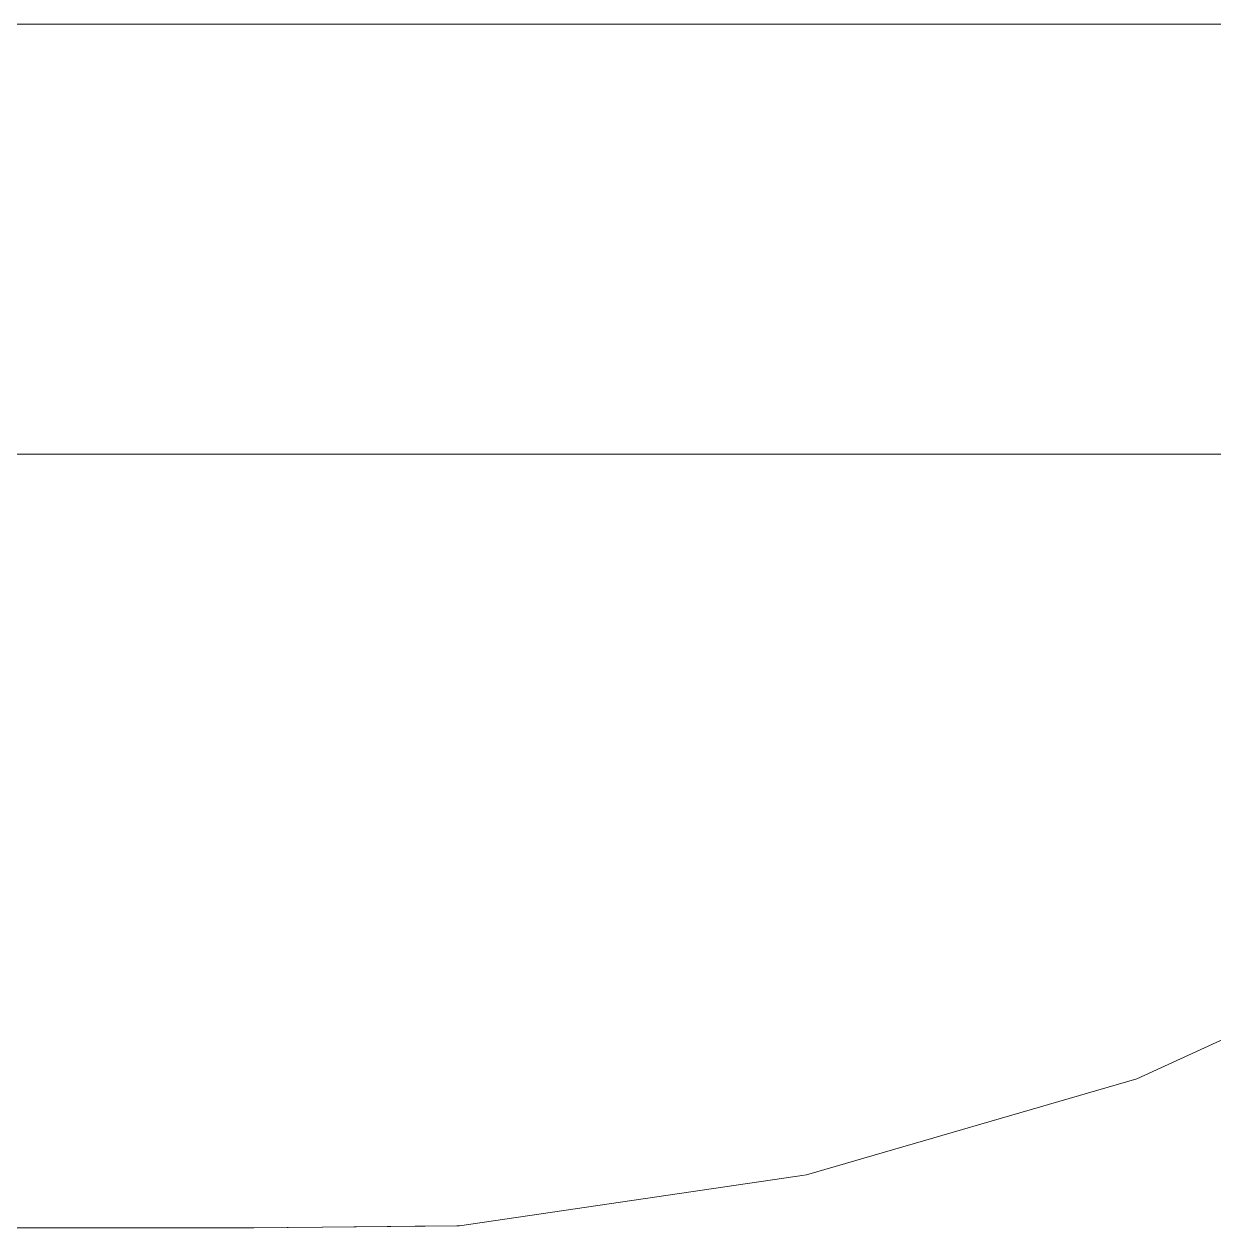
# Model space of a CAD drawing. Header units: millimetres. Extents: x 14397 to 67587, y -11631 to -8348.
# Drawn here: x 14839.2 to 14977.6, y -10587.5 to -10447.5 of the extents above; entities that cross this region are included whole.
import ezdxf

# ---------------------------------------------------------------- set-up
doc = ezdxf.new("R2010")
doc.units = ezdxf.units.MM
doc.header["$MEASUREMENT"] = 0
doc.linetypes.add('Wipeout_Contour', pattern=[1000, 0, -1000])
doc.layers.add('NewA-Ee_40_20-M_GeneralFFAndEInternalSanitary', color=7, linetype='Continuous')

# ---------------------------------------------------------------- blocks, each defined once
blk = doc.blocks.new('Section Elem_9_1', base_point=(6197.13, -111297.47))
at = {"color": 254, "linetype": 'Wipeout_Contour', "lineweight": 0, "ltscale": 73017.958804}
blk.add_wipeout([(14979.51, -10447.47), (14958.72, -10447.47), (14958.8, -10447.57), (14979.61, -10447.57)], dxfattribs=at).dxf.layer = 'NewA-Ee_40_20-M_GeneralFFAndEInternalSanitary'
at = {"color": 254, "linetype": 'Wipeout_Contour', "lineweight": 0, "ltscale": 72942.813066}
blk.add_wipeout([(14958.72, -10447.47), (14933.69, -10447.47), (14933.76, -10447.57), (14958.8, -10447.57)], dxfattribs=at).dxf.layer = 'NewA-Ee_40_20-M_GeneralFFAndEInternalSanitary'
at = {"color": 254, "linetype": 'Wipeout_Contour', "lineweight": 0, "ltscale": 73021.908551}
blk.add_wipeout([(14979.61, -10447.57), (14958.8, -10447.57), (14959.21, -10450.13), (14980.11, -10450.13)], dxfattribs=at).dxf.layer = 'NewA-Ee_40_20-M_GeneralFFAndEInternalSanitary'
at = {"color": 254, "linetype": 'Wipeout_Contour', "lineweight": 0, "ltscale": 109399.947205}
blk.add_wipeout([(14958.8, -10447.57), (14933.76, -10447.57), (14933.92, -10449.03), (14933.85, -10448.56), (14934.03, -10450.13), (14959.21, -10450.13)], dxfattribs=at).dxf.layer = 'NewA-Ee_40_20-M_GeneralFFAndEInternalSanitary'
at = {"layer": 'NewA-Ee_40_20-M_GeneralFFAndEInternalSanitary', "color": 1, "linetype": 'Continuous', "lineweight": 18}
blk.add_line((14979.51, -10447.47), (14958.72, -10447.47), dxfattribs=at)
at = {"color": 254, "linetype": 'Wipeout_Contour', "lineweight": 0, "ltscale": 72784.509738}
blk.add_wipeout([(14933.69, -10447.47), (14862.09, -10447.47), (14862.13, -10447.57), (14933.76, -10447.57)], dxfattribs=at).dxf.layer = 'NewA-Ee_40_20-M_GeneralFFAndEInternalSanitary'
at = {"color": 254, "linetype": 'Wipeout_Contour', "lineweight": 0, "ltscale": 73040.64492}
blk.add_wipeout([(14959.21, -10450.13), (14962.51, -10458.02), (14984.14, -10458.02), (14980.11, -10450.13)], dxfattribs=at).dxf.layer = 'NewA-Ee_40_20-M_GeneralFFAndEInternalSanitary'
at = {"color": 254, "linetype": 'Wipeout_Contour', "lineweight": 0, "ltscale": 72542.766137}
blk.add_wipeout([(14785.96, -10447.47), (14785.98, -10447.57), (14862.13, -10447.57), (14862.09, -10447.47)], dxfattribs=at).dxf.layer = 'NewA-Ee_40_20-M_GeneralFFAndEInternalSanitary'
at = {"color": 254, "linetype": 'Wipeout_Contour', "lineweight": 0, "ltscale": 72963.770275}
blk.add_wipeout([(14959.21, -10450.13), (14934.03, -10450.13), (14936.43, -10458.02), (14962.51, -10458.02)], dxfattribs=at).dxf.layer = 'NewA-Ee_40_20-M_GeneralFFAndEInternalSanitary'
at = {"color": 254, "linetype": 'Wipeout_Contour', "lineweight": 0, "ltscale": 109239.791288}
blk.add_wipeout([(14862.13, -10447.57), (14862.31, -10450.13), (14934.03, -10450.13), (14933.85, -10448.56), (14933.92, -10449.03), (14933.76, -10447.57)], dxfattribs=at).dxf.layer = 'NewA-Ee_40_20-M_GeneralFFAndEInternalSanitary'
at = {"color": 254, "linetype": 'Wipeout_Contour', "lineweight": 0, "ltscale": 73060.761156}
blk.add_wipeout([(14962.51, -10458.02), (14963.7, -10460.56), (14985.61, -10460.56), (14984.14, -10458.02)], dxfattribs=at).dxf.layer = 'NewA-Ee_40_20-M_GeneralFFAndEInternalSanitary'
at = {"layer": 'NewA-Ee_40_20-M_GeneralFFAndEInternalSanitary', "color": 1, "linetype": 'Continuous', "lineweight": 18}
blk.add_line((14958.72, -10447.47), (14933.69, -10447.47), dxfattribs=at)
at = {"color": 254, "linetype": 'Wipeout_Contour', "lineweight": 0, "ltscale": 72546.068777}
blk.add_wipeout([(14785.98, -10447.57), (14786.03, -10450.13), (14862.31, -10450.13), (14862.13, -10447.57)], dxfattribs=at).dxf.layer = 'NewA-Ee_40_20-M_GeneralFFAndEInternalSanitary'
at = {"color": 254, "linetype": 'Wipeout_Contour', "lineweight": 0, "ltscale": 72982.075144}
blk.add_wipeout([(14962.51, -10458.02), (14936.43, -10458.02), (14937.31, -10460.56), (14963.7, -10460.56)], dxfattribs=at).dxf.layer = 'NewA-Ee_40_20-M_GeneralFFAndEInternalSanitary'
at = {"layer": 'NewA-Ee_40_20-M_GeneralFFAndEInternalSanitary', "color": 1, "linetype": 'Continuous', "lineweight": 18}
for p, q in [((14772.13, -10447.45), (15008, -10447.45)), ((14862.09, -10447.47), (14785.96, -10447.47)), ((14933.69, -10447.47), (14862.09, -10447.47))]:
    blk.add_line(p, q, dxfattribs=at)
at = {"color": 254, "linetype": 'Wipeout_Contour', "lineweight": 0, "ltscale": 72803.57673}
blk.add_wipeout([(14934.03, -10450.13), (14862.31, -10450.13), (14863.79, -10458.02), (14936.43, -10458.02)], dxfattribs=at).dxf.layer = 'NewA-Ee_40_20-M_GeneralFFAndEInternalSanitary'
at = {"color": 254, "linetype": 'Wipeout_Contour', "lineweight": 0, "ltscale": 73072.216164}
blk.add_wipeout([(14963.7, -10460.56), (14965.55, -10463.17), (14987.87, -10463.17), (14985.61, -10460.56)], dxfattribs=at).dxf.layer = 'NewA-Ee_40_20-M_GeneralFFAndEInternalSanitary'
at = {"color": 254, "linetype": 'Wipeout_Contour', "lineweight": 0, "ltscale": 72559.933782}
blk.add_wipeout([(14786.03, -10450.13), (14786.54, -10458.02), (14863.79, -10458.02), (14862.31, -10450.13)], dxfattribs=at).dxf.layer = 'NewA-Ee_40_20-M_GeneralFFAndEInternalSanitary'
at = {"color": 254, "linetype": 'Wipeout_Contour', "lineweight": 0, "ltscale": 72992.301822}
blk.add_wipeout([(14963.7, -10460.56), (14937.31, -10460.56), (14938.65, -10463.17), (14965.55, -10463.17)], dxfattribs=at).dxf.layer = 'NewA-Ee_40_20-M_GeneralFFAndEInternalSanitary'
at = {"color": 254, "linetype": 'Wipeout_Contour', "lineweight": 0, "ltscale": 72819.888255}
blk.add_wipeout([(14936.43, -10458.02), (14863.79, -10458.02), (14864.33, -10460.56), (14937.31, -10460.56)], dxfattribs=at).dxf.layer = 'NewA-Ee_40_20-M_GeneralFFAndEInternalSanitary'
at = {"color": 254, "linetype": 'Wipeout_Contour', "lineweight": 0, "ltscale": 73085.110307}
blk.add_wipeout([(14987.87, -10463.17), (14965.55, -10463.17), (14967.75, -10465.37), (14990.57, -10465.37)], dxfattribs=at).dxf.layer = 'NewA-Ee_40_20-M_GeneralFFAndEInternalSanitary'
at = {"color": 254, "linetype": 'Wipeout_Contour', "lineweight": 0, "ltscale": 72574.156849}
blk.add_wipeout([(14786.54, -10458.02), (14786.72, -10460.56), (14864.33, -10460.56), (14863.79, -10458.02)], dxfattribs=at).dxf.layer = 'NewA-Ee_40_20-M_GeneralFFAndEInternalSanitary'
at = {"color": 254, "linetype": 'Wipeout_Contour', "lineweight": 0, "ltscale": 73003.580791}
blk.add_wipeout([(14938.67, -10463.17), (14940.28, -10465.37), (14967.75, -10465.37), (14965.55, -10463.17)], dxfattribs=at).dxf.layer = 'NewA-Ee_40_20-M_GeneralFFAndEInternalSanitary'
at = {"color": 254, "linetype": 'Wipeout_Contour', "lineweight": 0, "ltscale": 72828.750631}
blk.add_wipeout([(14937.31, -10460.56), (14864.33, -10460.56), (14865.16, -10463.17), (14938.65, -10463.17)], dxfattribs=at).dxf.layer = 'NewA-Ee_40_20-M_GeneralFFAndEInternalSanitary'
at = {"color": 254, "linetype": 'Wipeout_Contour', "lineweight": 0, "ltscale": 73094.894919}
blk.add_wipeout([(14990.57, -10465.37), (14967.75, -10465.37), (14969, -10466.22), (14992.09, -10466.22)], dxfattribs=at).dxf.layer = 'NewA-Ee_40_20-M_GeneralFFAndEInternalSanitary'
at = {"color": 254, "linetype": 'Wipeout_Contour', "lineweight": 0, "ltscale": 72581.59726}
blk.add_wipeout([(14786.72, -10460.56), (14787, -10463.17), (14865.16, -10463.17), (14864.33, -10460.56)], dxfattribs=at).dxf.layer = 'NewA-Ee_40_20-M_GeneralFFAndEInternalSanitary'
at = {"color": 254, "linetype": 'Wipeout_Contour', "lineweight": 0, "ltscale": 73011.9676}
blk.add_wipeout([(14940.28, -10465.37), (14941.19, -10466.22), (14969, -10466.22), (14967.75, -10465.37)], dxfattribs=at).dxf.layer = 'NewA-Ee_40_20-M_GeneralFFAndEInternalSanitary'
at = {"color": 254, "linetype": 'Wipeout_Contour', "lineweight": 0, "ltscale": 72838.210786}
blk.add_wipeout([(14938.67, -10463.17), (14865.16, -10463.17), (14866.15, -10465.37), (14940.28, -10465.37)], dxfattribs=at).dxf.layer = 'NewA-Ee_40_20-M_GeneralFFAndEInternalSanitary'
at = {"color": 254, "linetype": 'Wipeout_Contour', "lineweight": 0, "ltscale": 73104.236384}
blk.add_wipeout([(14992.09, -10466.22), (14969, -10466.22), (14971.33, -10467.82), (14994.94, -10467.82)], dxfattribs=at).dxf.layer = 'NewA-Ee_40_20-M_GeneralFFAndEInternalSanitary'
at = {"color": 254, "linetype": 'Wipeout_Contour', "lineweight": 0, "ltscale": 72589.134098}
blk.add_wipeout([(14787, -10463.17), (14787.33, -10465.37), (14866.15, -10465.37), (14865.16, -10463.17)], dxfattribs=at).dxf.layer = 'NewA-Ee_40_20-M_GeneralFFAndEInternalSanitary'
at = {"color": 254, "linetype": 'Wipeout_Contour', "lineweight": 0, "ltscale": 73019.860868}
blk.add_wipeout([(14941.19, -10466.22), (14942.89, -10467.82), (14971.33, -10467.82), (14969, -10466.22)], dxfattribs=at).dxf.layer = 'NewA-Ee_40_20-M_GeneralFFAndEInternalSanitary'
at = {"color": 254, "linetype": 'Wipeout_Contour', "lineweight": 0, "ltscale": 72845.050008}
blk.add_wipeout([(14940.28, -10465.37), (14866.15, -10465.37), (14866.71, -10466.22), (14941.19, -10466.22)], dxfattribs=at).dxf.layer = 'NewA-Ee_40_20-M_GeneralFFAndEInternalSanitary'
at = {"color": 254, "linetype": 'Wipeout_Contour', "lineweight": 0, "ltscale": 73122.517263}
blk.add_wipeout([(14994.94, -10467.82), (14971.33, -10467.82), (14975.44, -10471.92), (14999.98, -10471.92)], dxfattribs=at).dxf.layer = 'NewA-Ee_40_20-M_GeneralFFAndEInternalSanitary'
at = {"color": 254, "linetype": 'Wipeout_Contour', "lineweight": 0, "ltscale": 72594.349166}
blk.add_wipeout([(14787.33, -10465.37), (14787.52, -10466.22), (14866.71, -10466.22), (14866.15, -10465.37)], dxfattribs=at).dxf.layer = 'NewA-Ee_40_20-M_GeneralFFAndEInternalSanitary'
at = {"color": 254, "linetype": 'Wipeout_Contour', "lineweight": 0, "ltscale": 146023.905726}
blk.add_wipeout([(14942.89, -10467.82), (14944.23, -10469.66), (14944.22, -10469.65), (14944.23, -10469.66), (14944.24, -10469.67), (14945.89, -10471.92), (14975.44, -10471.92), (14971.33, -10467.82)], dxfattribs=at).dxf.layer = 'NewA-Ee_40_20-M_GeneralFFAndEInternalSanitary'
at = {"color": 254, "linetype": 'Wipeout_Contour', "lineweight": 0, "ltscale": 72851.329432}
blk.add_wipeout([(14941.19, -10466.22), (14866.71, -10466.22), (14867.76, -10467.82), (14942.89, -10467.82)], dxfattribs=at).dxf.layer = 'NewA-Ee_40_20-M_GeneralFFAndEInternalSanitary'
at = {"color": 254, "linetype": 'Wipeout_Contour', "lineweight": 0, "ltscale": 73146.573007}
blk.add_wipeout([(14999.98, -10471.92), (14975.44, -10471.92), (14978.89, -10476.79), (15004.2, -10476.79)], dxfattribs=at).dxf.layer = 'NewA-Ee_40_20-M_GeneralFFAndEInternalSanitary'
at = {"color": 254, "linetype": 'Wipeout_Contour', "lineweight": 0, "ltscale": 72598.943324}
blk.add_wipeout([(14787.52, -10466.22), (14787.88, -10467.82), (14867.76, -10467.82), (14866.71, -10466.22)], dxfattribs=at).dxf.layer = 'NewA-Ee_40_20-M_GeneralFFAndEInternalSanitary'
at = {"color": 254, "linetype": 'Wipeout_Contour', "lineweight": 0, "ltscale": 73056.511881}
blk.add_wipeout([(14975.44, -10471.92), (14945.88, -10471.92), (14948.39, -10476.79), (14978.89, -10476.79)], dxfattribs=at).dxf.layer = 'NewA-Ee_40_20-M_GeneralFFAndEInternalSanitary'
at = {"color": 254, "linetype": 'Wipeout_Contour', "lineweight": 0, "ltscale": 145849.401604}
blk.add_wipeout([(14867.76, -10467.82), (14869.61, -10471.92), (14945.89, -10471.92), (14944.24, -10469.67), (14944.23, -10469.66), (14944.22, -10469.65), (14944.23, -10469.66), (14942.89, -10467.82)], dxfattribs=at).dxf.layer = 'NewA-Ee_40_20-M_GeneralFFAndEInternalSanitary'
at = {"color": 254, "linetype": 'Wipeout_Contour', "lineweight": 0, "ltscale": 73077.079255}
blk.add_wipeout([(14948.39, -10476.79), (14950.34, -10482.29), (14981.56, -10482.29), (14978.89, -10476.79)], dxfattribs=at).dxf.layer = 'NewA-Ee_40_20-M_GeneralFFAndEInternalSanitary'
at = {"color": 254, "linetype": 'Wipeout_Contour', "lineweight": 0, "ltscale": 72608.686551}
blk.add_wipeout([(14787.88, -10467.82), (14788.5, -10471.92), (14869.61, -10471.92), (14867.76, -10467.82)], dxfattribs=at).dxf.layer = 'NewA-Ee_40_20-M_GeneralFFAndEInternalSanitary'
at = {"color": 254, "linetype": 'Wipeout_Contour', "lineweight": 0, "ltscale": 73096.590683}
blk.add_wipeout([(14981.56, -10482.29), (14950.34, -10482.29), (14951.67, -10488.26), (14983.38, -10488.26)], dxfattribs=at).dxf.layer = 'NewA-Ee_40_20-M_GeneralFFAndEInternalSanitary'
at = {"color": 254, "linetype": 'Wipeout_Contour', "lineweight": 0, "ltscale": 72881.691234}
blk.add_wipeout([(14945.88, -10471.92), (14869.61, -10471.92), (14871.16, -10476.79), (14948.39, -10476.79)], dxfattribs=at).dxf.layer = 'NewA-Ee_40_20-M_GeneralFFAndEInternalSanitary'
at = {"color": 254, "linetype": 'Wipeout_Contour', "lineweight": 0, "ltscale": 73114.456766}
blk.add_wipeout([(14983.38, -10488.26), (14951.67, -10488.26), (14952.33, -10494.5), (14984.29, -10494.5)], dxfattribs=at).dxf.layer = 'NewA-Ee_40_20-M_GeneralFFAndEInternalSanitary'
at = {"color": 254, "linetype": 'Wipeout_Contour', "lineweight": 0, "ltscale": 72622.75211}
blk.add_wipeout([(14788.5, -10471.92), (14789.02, -10476.79), (14871.16, -10476.79), (14869.61, -10471.92)], dxfattribs=at).dxf.layer = 'NewA-Ee_40_20-M_GeneralFFAndEInternalSanitary'
at = {"color": 254, "linetype": 'Wipeout_Contour', "lineweight": 0, "ltscale": 73126.177628}
blk.add_wipeout([(14952.32, -10497.37), (14984.27, -10497.37), (14984.29, -10494.5), (14952.33, -10494.5)], dxfattribs=at).dxf.layer = 'NewA-Ee_40_20-M_GeneralFFAndEInternalSanitary'
at = {"color": 254, "linetype": 'Wipeout_Contour', "lineweight": 0, "ltscale": 72899.526772}
blk.add_wipeout([(14871.16, -10476.79), (14872.36, -10482.29), (14950.34, -10482.29), (14948.39, -10476.79)], dxfattribs=at).dxf.layer = 'NewA-Ee_40_20-M_GeneralFFAndEInternalSanitary'
at = {"color": 254, "linetype": 'Wipeout_Contour', "lineweight": 0, "ltscale": 73129.566127}
blk.add_wipeout([(14952.32, -10497.47), (14984.27, -10497.47), (14984.27, -10497.37), (14952.32, -10497.37)], dxfattribs=at).dxf.layer = 'NewA-Ee_40_20-M_GeneralFFAndEInternalSanitary'
at = {"color": 254, "linetype": 'Wipeout_Contour', "lineweight": 0, "ltscale": 72637.731894}
blk.add_wipeout([(14789.02, -10476.79), (14789.43, -10482.29), (14872.36, -10482.29), (14871.16, -10476.79)], dxfattribs=at).dxf.layer = 'NewA-Ee_40_20-M_GeneralFFAndEInternalSanitary'
at = {"color": 254, "linetype": 'Wipeout_Contour', "lineweight": 0, "ltscale": 73202.017935}
blk.add_wipeout([(15000.38, -10497.47), (14975.77, -10497.47), (14975.77, -10504.05), (15000.38, -10504.05)], dxfattribs=at).dxf.layer = 'NewA-Ee_40_20-M_GeneralFFAndEInternalSanitary'
at = {"color": 254, "linetype": 'Wipeout_Contour', "lineweight": 0, "ltscale": 72917.045616}
blk.add_wipeout([(14872.36, -10482.29), (14873.18, -10488.26), (14951.67, -10488.26), (14950.34, -10482.29)], dxfattribs=at).dxf.layer = 'NewA-Ee_40_20-M_GeneralFFAndEInternalSanitary'
at = {"color": 254, "linetype": 'Wipeout_Contour', "lineweight": 0, "ltscale": 73113.161082}
blk.add_wipeout([(14946.12, -10497.47), (14946.12, -10504.05), (14975.77, -10504.05), (14975.77, -10497.47)], dxfattribs=at).dxf.layer = 'NewA-Ee_40_20-M_GeneralFFAndEInternalSanitary'
at = {"color": 254, "linetype": 'Wipeout_Contour', "lineweight": 0, "ltscale": 72653.171513}
blk.add_wipeout([(14789.43, -10482.29), (14789.71, -10488.26), (14873.18, -10488.26), (14872.36, -10482.29)], dxfattribs=at).dxf.layer = 'NewA-Ee_40_20-M_GeneralFFAndEInternalSanitary'
at = {"color": 254, "linetype": 'Wipeout_Contour', "lineweight": 0, "ltscale": 73220.916006}
blk.add_wipeout([(14973.83, -10517), (14998, -10517), (15000.38, -10504.05), (14975.77, -10504.05)], dxfattribs=at).dxf.layer = 'NewA-Ee_40_20-M_GeneralFFAndEInternalSanitary'
at = {"color": 254, "linetype": 'Wipeout_Contour', "lineweight": 0, "ltscale": 72933.718446}
blk.add_wipeout([(14873.18, -10488.26), (14873.59, -10494.5), (14952.33, -10494.5), (14951.67, -10488.26)], dxfattribs=at).dxf.layer = 'NewA-Ee_40_20-M_GeneralFFAndEInternalSanitary'
at = {"color": 254, "linetype": 'Wipeout_Contour', "lineweight": 0, "ltscale": 73132.875829}
blk.add_wipeout([(14946.12, -10504.05), (14944.7, -10517), (14973.83, -10517), (14975.77, -10504.05)], dxfattribs=at).dxf.layer = 'NewA-Ee_40_20-M_GeneralFFAndEInternalSanitary'
at = {"color": 254, "linetype": 'Wipeout_Contour', "lineweight": 0, "ltscale": 72668.604135}
blk.add_wipeout([(14873.18, -10488.26), (14789.71, -10488.26), (14789.84, -10494.5), (14873.59, -10494.5)], dxfattribs=at).dxf.layer = 'NewA-Ee_40_20-M_GeneralFFAndEInternalSanitary'
at = {"color": 254, "linetype": 'Wipeout_Contour', "lineweight": 0, "ltscale": 73239.496089}
blk.add_wipeout([(14973.83, -10517), (14969.99, -10529.37), (14993.31, -10529.37), (14998, -10517)], dxfattribs=at).dxf.layer = 'NewA-Ee_40_20-M_GeneralFFAndEInternalSanitary'
at = {"color": 254, "linetype": 'Wipeout_Contour', "lineweight": 0, "ltscale": 72945.065147}
blk.add_wipeout([(14873.59, -10494.5), (14873.58, -10497.37), (14952.32, -10497.37), (14952.33, -10494.5)], dxfattribs=at).dxf.layer = 'NewA-Ee_40_20-M_GeneralFFAndEInternalSanitary'
at = {"color": 254, "linetype": 'Wipeout_Contour', "lineweight": 0, "ltscale": 73153.834017}
blk.add_wipeout([(14944.7, -10517), (14941.9, -10529.37), (14969.99, -10529.37), (14973.83, -10517)], dxfattribs=at).dxf.layer = 'NewA-Ee_40_20-M_GeneralFFAndEInternalSanitary'
at = {"color": 254, "linetype": 'Wipeout_Contour', "lineweight": 0, "ltscale": 72679.565868}
blk.add_wipeout([(14789.84, -10494.5), (14789.84, -10497.37), (14873.58, -10497.37), (14873.59, -10494.5)], dxfattribs=at).dxf.layer = 'NewA-Ee_40_20-M_GeneralFFAndEInternalSanitary'
at = {"color": 254, "linetype": 'Wipeout_Contour', "lineweight": 0, "ltscale": 73249.655211}
blk.add_wipeout([(14964.39, -10540.76), (14986.45, -10540.76), (14993.31, -10529.37), (14969.99, -10529.37)], dxfattribs=at).dxf.layer = 'NewA-Ee_40_20-M_GeneralFFAndEInternalSanitary'
at = {"color": 254, "linetype": 'Wipeout_Contour', "lineweight": 0, "ltscale": 72948.468711}
blk.add_wipeout([(14873.58, -10497.37), (14873.58, -10497.47), (14952.32, -10497.47), (14952.32, -10497.37)], dxfattribs=at).dxf.layer = 'NewA-Ee_40_20-M_GeneralFFAndEInternalSanitary'
at = {"color": 254, "linetype": 'Wipeout_Contour', "lineweight": 0, "ltscale": 73167.848644}
blk.add_wipeout([(14941.9, -10529.37), (14937.81, -10540.76), (14964.39, -10540.76), (14969.99, -10529.37)], dxfattribs=at).dxf.layer = 'NewA-Ee_40_20-M_GeneralFFAndEInternalSanitary'
at = {"layer": 'NewA-Ee_40_20-M_GeneralFFAndEInternalSanitary', "color": 1, "linetype": 'Continuous', "lineweight": 18}
blk.add_line((14984.27, -10497.47), (14952.32, -10497.47), dxfattribs=at)
at = {"color": 254, "linetype": 'Wipeout_Contour', "lineweight": 0, "ltscale": 72682.988778}
blk.add_wipeout([(14873.58, -10497.37), (14789.84, -10497.37), (14789.84, -10497.47), (14873.58, -10497.47)], dxfattribs=at).dxf.layer = 'NewA-Ee_40_20-M_GeneralFFAndEInternalSanitary'
at = {"color": 254, "linetype": 'Wipeout_Contour', "lineweight": 0, "ltscale": 73251.08557}
blk.add_wipeout([(14964.39, -10540.76), (14957.18, -10550.84), (14977.63, -10550.84), (14986.45, -10540.76)], dxfattribs=at).dxf.layer = 'NewA-Ee_40_20-M_GeneralFFAndEInternalSanitary'
at = {"color": 254, "linetype": 'Wipeout_Contour', "lineweight": 0, "ltscale": 72939.757431}
blk.add_wipeout([(14869.76, -10497.47), (14869.76, -10504.05), (14946.12, -10504.05), (14946.12, -10497.47)], dxfattribs=at).dxf.layer = 'NewA-Ee_40_20-M_GeneralFFAndEInternalSanitary'
at = {"color": 254, "linetype": 'Wipeout_Contour', "lineweight": 0, "ltscale": 73174.493237}
blk.add_wipeout([(14937.81, -10540.76), (14932.55, -10550.84), (14957.18, -10550.84), (14964.39, -10540.76)], dxfattribs=at).dxf.layer = 'NewA-Ee_40_20-M_GeneralFFAndEInternalSanitary'
at = {"color": 254, "linetype": 'Wipeout_Contour', "lineweight": 0, "ltscale": 73299.431681}
blk.add_wipeout([(14977.63, -10550.84), (14967.12, -10559.3), (14980.99, -10559.3), (14992.94, -10550.84)], dxfattribs=at).dxf.layer = 'NewA-Ee_40_20-M_GeneralFFAndEInternalSanitary'
at = {"layer": 'NewA-Ee_40_20-M_GeneralFFAndEInternalSanitary', "color": 1, "linetype": 'Continuous', "lineweight": 18}
blk.add_line((14952.34, -10497.47), (14873.58, -10497.47), dxfattribs=at)
at = {"color": 254, "linetype": 'Wipeout_Contour', "lineweight": 0, "ltscale": 72682.354637}
blk.add_wipeout([(14788.55, -10497.47), (14788.55, -10504.05), (14869.76, -10504.05), (14869.76, -10497.47)], dxfattribs=at).dxf.layer = 'NewA-Ee_40_20-M_GeneralFFAndEInternalSanitary'
at = {"color": 254, "linetype": 'Wipeout_Contour', "lineweight": 0, "ltscale": 73243.744601}
blk.add_wipeout([(14948.6, -10559.3), (14967.12, -10559.3), (14977.63, -10550.84), (14957.18, -10550.84)], dxfattribs=at).dxf.layer = 'NewA-Ee_40_20-M_GeneralFFAndEInternalSanitary'
at = {"layer": 'NewA-Ee_40_20-M_GeneralFFAndEInternalSanitary', "color": 1, "linetype": 'Continuous', "lineweight": 18}
blk.add_line((14873.58, -10497.47), (14789.84, -10497.47), dxfattribs=at)
at = {"color": 254, "linetype": 'Wipeout_Contour', "lineweight": 0, "ltscale": 72960.395704}
blk.add_wipeout([(14869.76, -10504.05), (14868.88, -10517), (14944.7, -10517), (14946.12, -10504.05)], dxfattribs=at).dxf.layer = 'NewA-Ee_40_20-M_GeneralFFAndEInternalSanitary'
at = {"color": 254, "linetype": 'Wipeout_Contour', "lineweight": 0, "ltscale": 73173.587675}
blk.add_wipeout([(14932.56, -10550.84), (14926.29, -10559.3), (14948.6, -10559.3), (14957.18, -10550.84)], dxfattribs=at).dxf.layer = 'NewA-Ee_40_20-M_GeneralFFAndEInternalSanitary'
at = {"color": 254, "linetype": 'Wipeout_Contour', "lineweight": 0, "ltscale": 73321.082454}
blk.add_wipeout([(14980.99, -10559.3), (14975.34, -10562.04), (14983.51, -10562.04), (14989.57, -10559.3)], dxfattribs=at).dxf.layer = 'NewA-Ee_40_20-M_GeneralFFAndEInternalSanitary'
at = {"color": 254, "linetype": 'Wipeout_Contour', "lineweight": 0, "ltscale": 72703.993709}
blk.add_wipeout([(14788.55, -10504.05), (14788.26, -10517), (14868.88, -10517), (14869.76, -10504.05)], dxfattribs=at).dxf.layer = 'NewA-Ee_40_20-M_GeneralFFAndEInternalSanitary'
at = {"color": 254, "linetype": 'Wipeout_Contour', "lineweight": 0, "ltscale": 73285.282276}
blk.add_wipeout([(14967.12, -10559.3), (14962.15, -10562.04), (14975.34, -10562.04), (14980.99, -10559.3)], dxfattribs=at).dxf.layer = 'NewA-Ee_40_20-M_GeneralFFAndEInternalSanitary'
at = {"color": 254, "linetype": 'Wipeout_Contour', "lineweight": 0, "ltscale": 72984.022481}
blk.add_wipeout([(14868.88, -10517), (14867.16, -10529.37), (14941.9, -10529.37), (14944.7, -10517)], dxfattribs=at).dxf.layer = 'NewA-Ee_40_20-M_GeneralFFAndEInternalSanitary'
at = {"color": 254, "linetype": 'Wipeout_Contour', "lineweight": 0, "ltscale": 73233.658539}
blk.add_wipeout([(14948.6, -10559.3), (14944.54, -10562.04), (14962.15, -10562.04), (14967.12, -10559.3)], dxfattribs=at).dxf.layer = 'NewA-Ee_40_20-M_GeneralFFAndEInternalSanitary'
at = {"color": 254, "linetype": 'Wipeout_Contour', "lineweight": 0, "ltscale": 72730.457722}
blk.add_wipeout([(14788.26, -10517), (14787.67, -10529.37), (14867.16, -10529.37), (14868.88, -10517)], dxfattribs=at).dxf.layer = 'NewA-Ee_40_20-M_GeneralFFAndEInternalSanitary'
at = {"color": 254, "linetype": 'Wipeout_Contour', "lineweight": 0, "ltscale": 146303.387405}
blk.add_wipeout([(14926.13, -10559.45), (14923.33, -10562.04), (14944.54, -10562.04), (14948.6, -10559.3), (14926.29, -10559.3), (14926.13, -10559.45), (14926.12, -10559.45), (14926.11, -10559.46)], dxfattribs=at).dxf.layer = 'NewA-Ee_40_20-M_GeneralFFAndEInternalSanitary'
at = {"color": 254, "linetype": 'Wipeout_Contour', "lineweight": 0, "ltscale": 73313.331297}
blk.add_wipeout([(14983.51, -10562.04), (14966.27, -10570.11), (14968.63, -10570.11), (14986.27, -10562.04)], dxfattribs=at).dxf.layer = 'NewA-Ee_40_20-M_GeneralFFAndEInternalSanitary'
at = {"color": 254, "linetype": 'Wipeout_Contour', "lineweight": 0, "ltscale": 73002.348404}
blk.add_wipeout([(14867.16, -10529.37), (14864.64, -10540.76), (14937.81, -10540.76), (14941.9, -10529.37)], dxfattribs=at).dxf.layer = 'NewA-Ee_40_20-M_GeneralFFAndEInternalSanitary'
at = {"color": 254, "linetype": 'Wipeout_Contour', "lineweight": 0, "ltscale": 73296.805682}
blk.add_wipeout([(14975.34, -10562.04), (14959.3, -10570.11), (14966.27, -10570.11), (14983.51, -10562.04)], dxfattribs=at).dxf.layer = 'NewA-Ee_40_20-M_GeneralFFAndEInternalSanitary'
at = {"color": 254, "linetype": 'Wipeout_Contour', "lineweight": 0, "ltscale": 72753.341714}
blk.add_wipeout([(14787.67, -10529.37), (14786.82, -10540.76), (14864.64, -10540.76), (14867.16, -10529.37)], dxfattribs=at).dxf.layer = 'NewA-Ee_40_20-M_GeneralFFAndEInternalSanitary'
at = {"color": 254, "linetype": 'Wipeout_Contour', "lineweight": 0, "ltscale": 73264.489775}
blk.add_wipeout([(14948.05, -10570.11), (14959.3, -10570.11), (14975.34, -10562.04), (14962.15, -10562.04)], dxfattribs=at).dxf.layer = 'NewA-Ee_40_20-M_GeneralFFAndEInternalSanitary'
at = {"color": 254, "linetype": 'Wipeout_Contour', "lineweight": 0, "ltscale": 73014.81394}
blk.add_wipeout([(14861.39, -10550.84), (14932.55, -10550.84), (14937.81, -10540.76), (14864.64, -10540.76)], dxfattribs=at).dxf.layer = 'NewA-Ee_40_20-M_GeneralFFAndEInternalSanitary'
at = {"color": 254, "linetype": 'Wipeout_Contour', "lineweight": 0, "ltscale": 73217.88232}
blk.add_wipeout([(14933.02, -10570.11), (14948.05, -10570.11), (14962.15, -10562.04), (14944.54, -10562.04)], dxfattribs=at).dxf.layer = 'NewA-Ee_40_20-M_GeneralFFAndEInternalSanitary'
at = {"color": 254, "linetype": 'Wipeout_Contour', "lineweight": 0, "ltscale": 72771.946428}
blk.add_wipeout([(14786.82, -10540.76), (14785.73, -10550.84), (14861.39, -10550.84), (14864.64, -10540.76)], dxfattribs=at).dxf.layer = 'NewA-Ee_40_20-M_GeneralFFAndEInternalSanitary'
at = {"color": 254, "linetype": 'Wipeout_Contour', "lineweight": 0, "ltscale": 109722.299882}
blk.add_wipeout([(14914.92, -10570.11), (14933.02, -10570.11), (14944.54, -10562.04), (14923.32, -10562.04), (14916.32, -10568.75), (14916.34, -10568.75)], dxfattribs=at).dxf.layer = 'NewA-Ee_40_20-M_GeneralFFAndEInternalSanitary'
at = {"color": 254, "linetype": 'Wipeout_Contour', "lineweight": 0, "ltscale": 73021.05994}
blk.add_wipeout([(14861.39, -10550.84), (14857.53, -10559.3), (14926.29, -10559.3), (14932.56, -10550.84)], dxfattribs=at).dxf.layer = 'NewA-Ee_40_20-M_GeneralFFAndEInternalSanitary'
at = {"color": 254, "linetype": 'Wipeout_Contour', "lineweight": 0, "ltscale": 73245.105176}
blk.add_wipeout([(14928.76, -10581.31), (14930.23, -10581.31), (14968.63, -10570.11), (14966.27, -10570.11)], dxfattribs=at).dxf.layer = 'NewA-Ee_40_20-M_GeneralFFAndEInternalSanitary'
at = {"layer": 'NewA-Ee_40_20-M_GeneralFFAndEInternalSanitary', "color": 1, "linetype": 'Continuous', "lineweight": 18}
blk.add_line((14986.29, -10562.04), (14968.65, -10570.11), dxfattribs=at)
at = {"color": 254, "linetype": 'Wipeout_Contour', "lineweight": 0, "ltscale": 72785.702222}
blk.add_wipeout([(14785.73, -10550.84), (14784.42, -10559.3), (14857.53, -10559.3), (14861.39, -10550.84)], dxfattribs=at).dxf.layer = 'NewA-Ee_40_20-M_GeneralFFAndEInternalSanitary'
at = {"color": 254, "linetype": 'Wipeout_Contour', "lineweight": 0, "ltscale": 73232.757101}
blk.add_wipeout([(14924.39, -10581.31), (14928.76, -10581.31), (14966.27, -10570.11), (14959.3, -10570.11)], dxfattribs=at).dxf.layer = 'NewA-Ee_40_20-M_GeneralFFAndEInternalSanitary'
at = {"color": 254, "linetype": 'Wipeout_Contour', "lineweight": 0, "ltscale": 146153.694382}
blk.add_wipeout([(14855.71, -10562.04), (14923.33, -10562.04), (14926.13, -10559.45), (14926.11, -10559.46), (14926.12, -10559.45), (14926.13, -10559.45), (14926.29, -10559.3), (14857.53, -10559.3)], dxfattribs=at).dxf.layer = 'NewA-Ee_40_20-M_GeneralFFAndEInternalSanitary'
at = {"color": 254, "linetype": 'Wipeout_Contour', "lineweight": 0, "ltscale": 73208.59858}
blk.add_wipeout([(14917.35, -10581.31), (14924.39, -10581.31), (14959.3, -10570.11), (14948.05, -10570.11)], dxfattribs=at).dxf.layer = 'NewA-Ee_40_20-M_GeneralFFAndEInternalSanitary'
at = {"color": 254, "linetype": 'Wipeout_Contour', "lineweight": 0, "ltscale": 72792.481466}
blk.add_wipeout([(14784.42, -10559.3), (14783.81, -10562.04), (14855.71, -10562.04), (14857.53, -10559.3)], dxfattribs=at).dxf.layer = 'NewA-Ee_40_20-M_GeneralFFAndEInternalSanitary'
at = {"color": 254, "linetype": 'Wipeout_Contour', "lineweight": 0, "ltscale": 73173.749656}
blk.add_wipeout([(14933.02, -10570.11), (14907.94, -10581.31), (14917.35, -10581.31), (14948.05, -10570.11)], dxfattribs=at).dxf.layer = 'NewA-Ee_40_20-M_GeneralFFAndEInternalSanitary'
at = {"color": 254, "linetype": 'Wipeout_Contour', "lineweight": 0, "ltscale": 146236.749452}
blk.add_wipeout([(14896.62, -10581.31), (14907.94, -10581.31), (14933.02, -10570.11), (14914.92, -10570.11), (14909.4, -10573.49), (14909.38, -10573.49), (14902.65, -10577.61), (14902.67, -10577.6)], dxfattribs=at).dxf.layer = 'NewA-Ee_40_20-M_GeneralFFAndEInternalSanitary'
at = {"color": 254, "linetype": 'Wipeout_Contour', "lineweight": 0, "ltscale": 109581.11211}
blk.add_wipeout([(14850.53, -10570.11), (14914.92, -10570.11), (14916.34, -10568.75), (14916.32, -10568.75), (14923.32, -10562.04), (14855.71, -10562.04)], dxfattribs=at).dxf.layer = 'NewA-Ee_40_20-M_GeneralFFAndEInternalSanitary'
at = {"color": 254, "linetype": 'Wipeout_Contour', "lineweight": 0, "ltscale": 73137.868114}
blk.add_wipeout([(14928.76, -10581.31), (14889.33, -10587.22), (14889.88, -10587.22), (14930.23, -10581.31)], dxfattribs=at).dxf.layer = 'NewA-Ee_40_20-M_GeneralFFAndEInternalSanitary'
at = {"layer": 'NewA-Ee_40_20-M_GeneralFFAndEInternalSanitary', "color": 1, "linetype": 'Continuous', "lineweight": 18}
blk.add_line((14968.65, -10570.11), (14930.25, -10581.31), dxfattribs=at)
at = {"color": 254, "linetype": 'Wipeout_Contour', "lineweight": 0, "ltscale": 72797.422482}
blk.add_wipeout([(14783.81, -10562.04), (14782.06, -10570.11), (14850.53, -10570.11), (14855.71, -10562.04)], dxfattribs=at).dxf.layer = 'NewA-Ee_40_20-M_GeneralFFAndEInternalSanitary'
at = {"color": 254, "linetype": 'Wipeout_Contour', "lineweight": 0, "ltscale": 73131.369765}
blk.add_wipeout([(14924.39, -10581.31), (14887.71, -10587.22), (14889.33, -10587.22), (14928.76, -10581.31)], dxfattribs=at).dxf.layer = 'NewA-Ee_40_20-M_GeneralFFAndEInternalSanitary'
at = {"color": 254, "linetype": 'Wipeout_Contour', "lineweight": 0, "ltscale": 73118.639782}
blk.add_wipeout([(14917.35, -10581.31), (14885.09, -10587.22), (14887.71, -10587.22), (14924.39, -10581.31)], dxfattribs=at).dxf.layer = 'NewA-Ee_40_20-M_GeneralFFAndEInternalSanitary'
at = {"color": 254, "linetype": 'Wipeout_Contour', "lineweight": 0, "ltscale": 73100.270686}
blk.add_wipeout([(14881.58, -10587.22), (14885.09, -10587.22), (14917.35, -10581.31), (14907.94, -10581.31)], dxfattribs=at).dxf.layer = 'NewA-Ee_40_20-M_GeneralFFAndEInternalSanitary'
at = {"color": 254, "linetype": 'Wipeout_Contour', "lineweight": 0, "ltscale": 109608.937116}
blk.add_wipeout([(14886.44, -10584.44), (14877.38, -10587.22), (14881.58, -10587.22), (14907.94, -10581.31), (14896.62, -10581.31), (14886.44, -10584.43)], dxfattribs=at).dxf.layer = 'NewA-Ee_40_20-M_GeneralFFAndEInternalSanitary'
at = {"color": 254, "linetype": 'Wipeout_Contour', "lineweight": 0, "ltscale": 146111.39415}
blk.add_wipeout([(14839.24, -10581.31), (14896.62, -10581.31), (14902.67, -10577.6), (14902.65, -10577.61), (14909.38, -10573.49), (14909.4, -10573.49), (14914.92, -10570.11), (14850.53, -10570.11)], dxfattribs=at).dxf.layer = 'NewA-Ee_40_20-M_GeneralFFAndEInternalSanitary'
at = {"color": 254, "linetype": 'Wipeout_Contour', "lineweight": 0, "ltscale": 54789.93291}
blk.add_wipeout([(14889.33, -10587.22), (14865.96, -10587.47), (14889.88, -10587.22)], dxfattribs=at).dxf.layer = 'NewA-Ee_40_20-M_GeneralFFAndEInternalSanitary'
at = {"color": 254, "linetype": 'Wipeout_Contour', "lineweight": 0, "ltscale": 72801.918705}
blk.add_wipeout([(14782.06, -10570.11), (14778.25, -10581.31), (14839.24, -10581.31), (14850.53, -10570.11)], dxfattribs=at).dxf.layer = 'NewA-Ee_40_20-M_GeneralFFAndEInternalSanitary'
at = {"color": 254, "linetype": 'Wipeout_Contour', "lineweight": 0, "ltscale": 54788.199691}
blk.add_wipeout([(14887.71, -10587.22), (14865.96, -10587.47), (14889.33, -10587.22)], dxfattribs=at).dxf.layer = 'NewA-Ee_40_20-M_GeneralFFAndEInternalSanitary'
at = {"color": 254, "linetype": 'Wipeout_Contour', "lineweight": 0, "ltscale": 54784.780645}
blk.add_wipeout([(14885.09, -10587.22), (14865.96, -10587.47), (14887.71, -10587.22)], dxfattribs=at).dxf.layer = 'NewA-Ee_40_20-M_GeneralFFAndEInternalSanitary'
at = {"color": 254, "linetype": 'Wipeout_Contour', "lineweight": 0, "ltscale": 54779.840469}
blk.add_wipeout([(14881.58, -10587.22), (14865.96, -10587.47), (14885.09, -10587.22)], dxfattribs=at).dxf.layer = 'NewA-Ee_40_20-M_GeneralFFAndEInternalSanitary'
at = {"color": 254, "linetype": 'Wipeout_Contour', "lineweight": 0, "ltscale": 54773.619473}
blk.add_wipeout([(14877.37, -10587.22), (14865.96, -10587.47), (14881.58, -10587.22)], dxfattribs=at).dxf.layer = 'NewA-Ee_40_20-M_GeneralFFAndEInternalSanitary'
at = {"color": 254, "linetype": 'Wipeout_Contour', "lineweight": 0, "ltscale": 109507.812742}
blk.add_wipeout([(14827.39, -10587.22), (14877.38, -10587.22), (14886.43, -10584.44), (14886.44, -10584.43), (14896.62, -10581.31), (14839.24, -10581.31)], dxfattribs=at).dxf.layer = 'NewA-Ee_40_20-M_GeneralFFAndEInternalSanitary'
at = {"layer": 'NewA-Ee_40_20-M_GeneralFFAndEInternalSanitary', "color": 1, "linetype": 'Continuous', "lineweight": 18}
blk.add_line((14930.25, -10581.31), (14889.9, -10587.22), dxfattribs=at)
at = {"color": 254, "linetype": 'Wipeout_Contour', "lineweight": 0, "ltscale": 72943.716388}
blk.add_wipeout([(14820.36, -10587.47), (14865.97, -10587.47), (14877.38, -10587.22), (14827.39, -10587.22)], dxfattribs=at).dxf.layer = 'NewA-Ee_40_20-M_GeneralFFAndEInternalSanitary'
at = {"layer": 'NewA-Ee_40_20-M_GeneralFFAndEInternalSanitary', "color": 1, "linetype": 'Continuous', "lineweight": 18}
for p, q in [((14865.96, -10587.47), (14820.35, -10587.47)), ((14865.97, -10587.47), (14820.36, -10587.47)), ((14889.9, -10587.22), (14865.97, -10587.47))]:
    blk.add_line(p, q, dxfattribs=at)

msp = doc.modelspace()

# ---------------------------------------------------------------- block references
at = {"layer": 'NewA-Ee_40_20-M_GeneralFFAndEInternalSanitary', "lineweight": 0}
msp.add_blockref('Section Elem_9_1', (6197.13, -111297.47), dxfattribs=at)

doc.saveas('drawing.dxf')
